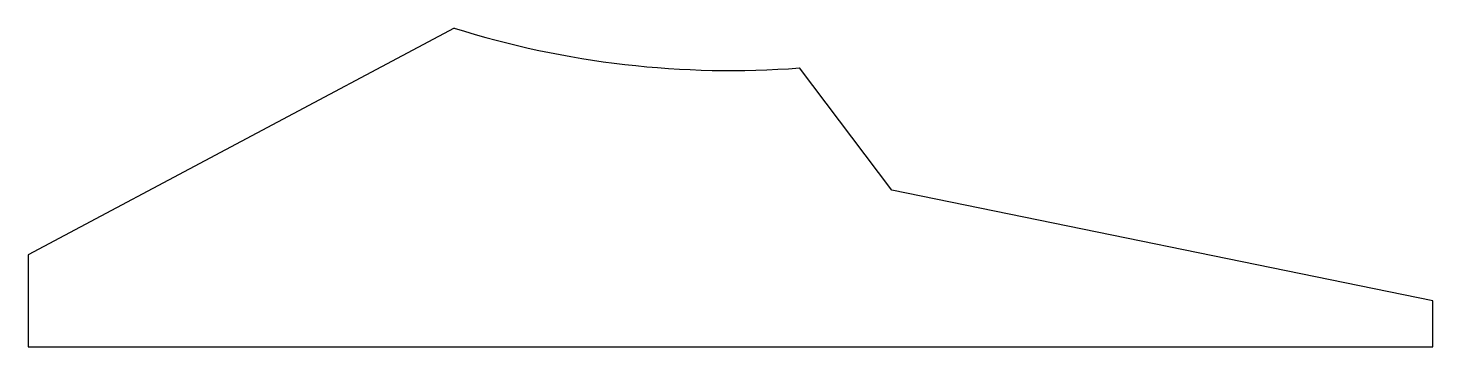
# Model space of a CAD drawing. Header units: inches. Extents: x -0.6 to 14.6, y 0 to 3.5.
import ezdxf

# ---------------------------------------------------------------- set-up
doc = ezdxf.new("R2010")
doc.units = ezdxf.units.IN
doc.header["$MEASUREMENT"] = 0
doc.layers.add('CUT', color=7, linetype='Continuous')

msp = doc.modelspace()

# ---------------------------------------------------------------- linework, layer by layer
at = {"layer": 'CUT'}
for p, q in [((4, 3.461), (-0.625, 1)), ((8.75, 1.7), (7.75, 3.028)), ((14.625, 0.5), (8.75, 1.7)), ((-0.625, 1), (-0.625, 0)), ((14.625, 0), (14.625, 0.5)), ((-0.625, 0), (14.625, 0))]:
    msp.add_line(p, q, dxfattribs=at)
msp.add_arc((7, 13), 10, 252.5424, 274.3012, dxfattribs=at)

doc.saveas('drawing.dxf')
